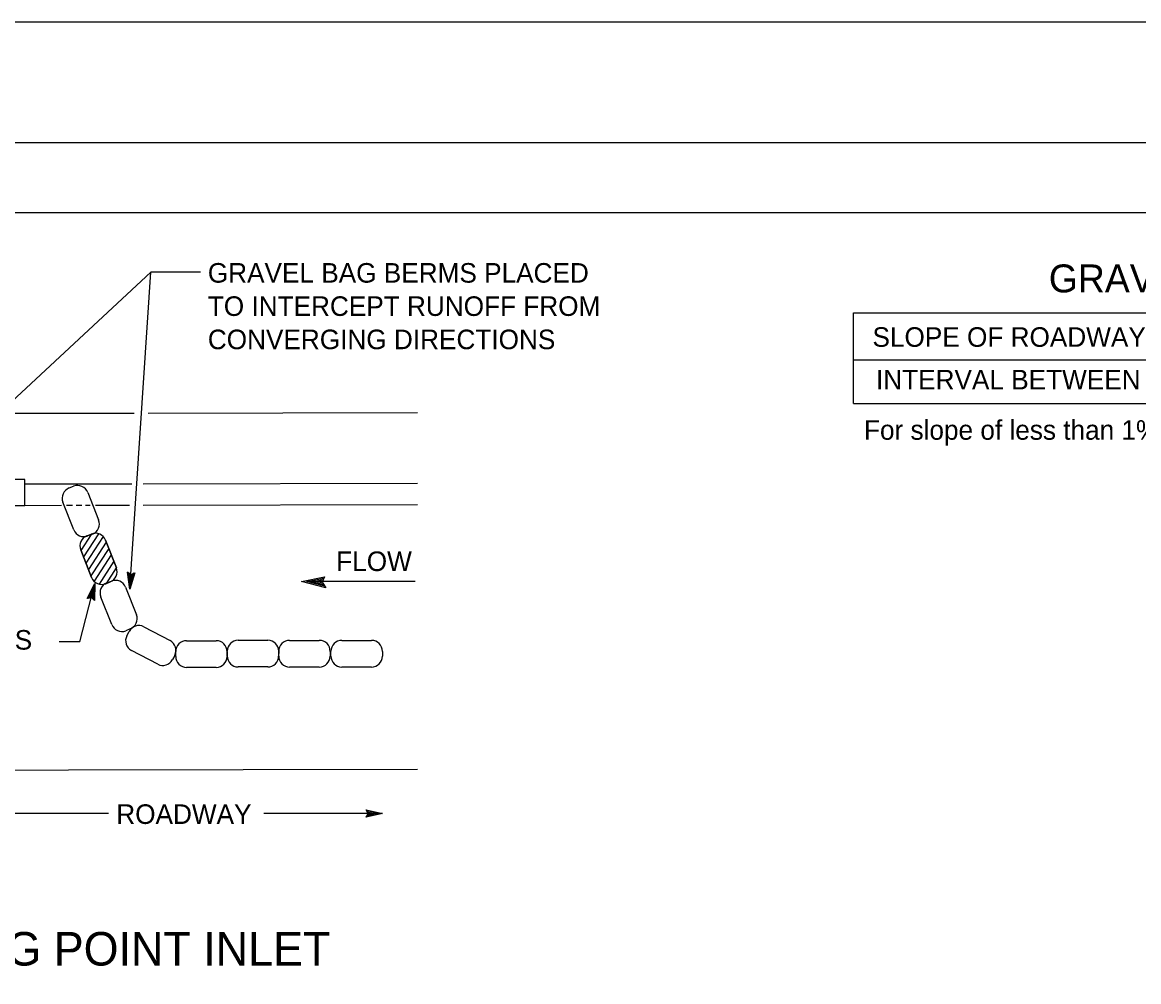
# Model space of a CAD drawing. Extents: x -894 to 866, y -472 to 714.
# Drawn here: x -526 to -126.7, y 370.4 to 713.6 of the extents above; entities that cross this region are included whole.
import ezdxf

# ---------------------------------------------------------------- set-up
doc = ezdxf.new("R2010")
doc.units = 0
for name, color, linetype in [('border_PLOTTING-ELEMENTS', 7, 'Continuous'), ('border_rw_22x34_Cut_Lines', 7, 'Continuous'), ('border_SHEET', 7, 'Continuous'), ('df_FLOW-LINE', 7, 'Continuous'), ('temp_CONSTRUCTION', 7, 'Continuous'), ('temp_CONSTRUCTION-anno', 7, 'Continuous')]:
    doc.layers.add(name, color=color, linetype=linetype)

msp = doc.modelspace()

# ---------------------------------------------------------------- linework, layer by layer
at = {"layer": 'border_PLOTTING-ELEMENTS'}
for points in [[(-894.04, -472.44), (865.96, -472.44), (865.96, 713.56), (-894.04, 713.56)], [(-864.04, 670.56), (835.96, 670.56), (835.96, -429.44), (-864.04, -429.44)]]:
    msp.add_lwpolyline(points, close=True, dxfattribs=at)
at = {"layer": 'border_rw_22x34_Cut_Lines'}
msp.add_lwpolyline([(-864.04, 670.56), (835.96, 670.56), (835.96, -429.44), (-864.04, -429.44)], close=True, dxfattribs=at)
at = {"layer": 'border_SHEET'}
msp.add_line((-814.04, 645.56), (810.96, 645.56), dxfattribs=at)
at = {"layer": 'df_FLOW-LINE'}
for p, q in [((-426.13, 513.56), (-417.87, 515.23)), ((-417.87, 515.23), (-418.78, 513.32)), ((-417.87, 515.23), (-417.87, 515.23)), ((-417.43, 511.31), (-426.13, 513.56)), ((-426.13, 513.56), (-426.13, 513.56)), ((-385.52, 513.55), (-424.33, 513.55)), ((-417.8, 511.84), (-424.18, 513.49)), ((-424.17, 513.5), (-418.14, 514.72)), ((-422.23, 513.43), (-418.34, 514.22)), ((-418.19, 512.38), (-422.23, 513.43)), ((-420.27, 513.36), (-418.61, 513.7)), ((-418.49, 512.9), (-420.27, 513.36)), ((-418.78, 513.32), (-417.43, 511.31)), ((-417.43, 511.31), (-417.43, 511.31))]:
    msp.add_line(p, q, dxfattribs=at)
at = {"layer": 'temp_CONSTRUCTION'}
for p, q in [((-509.28, 546.97), (-507.67, 547.61)), ((-502.61, 545.41), (-498.72, 535.53)), ((-507.59, 532.04), (-511.48, 541.91)), ((-501.39, 530.29), (-505.06, 524.64)), ((-498.8, 530.61), (-504.16, 522.35)), ((-497.08, 529.58), (-503.26, 520.07)), ((-502.93, 529.88), (-501.32, 530.51)), ((-502.53, 529.84), (-502.93, 529.88)), ((-500.92, 530.48), (-502.53, 529.84)), ((-500.92, 530.48), (-502.53, 529.84)), ((-495.98, 527.6), (-502.36, 517.78)), ((-501.23, 530.54), (-501.25, 530.51)), ((-496.26, 528.31), (-492.37, 518.44)), ((-492.37, 518.44), (-496.26, 528.31)), ((-501.24, 514.94), (-505.13, 524.82)), ((-505.13, 524.82), (-501.24, 514.94)), ((-495.08, 525.32), (-501.46, 515.5)), ((-494.18, 523.03), (-500.32, 513.58)), ((-493.28, 520.75), (-498.57, 512.61)), ((-492.38, 518.46), (-496.06, 512.79)), ((-494.57, 513.38), (-496.18, 512.74)), ((-496.18, 512.74), (-494.57, 513.38)), ((-495.73, 513.02), (-494.12, 513.66)), ((-489.06, 511.46), (-485.17, 501.59)), ((-494.04, 498.09), (-497.93, 507.97)), ((-487.37, 496.53), (-488.98, 495.89)), ((-488.6, 494.13), (-487.8, 495.66)), ((-482.53, 497.3), (-473.14, 492.36)), ((-467.24, 492.34), (-456.63, 492.32)), ((-448.81, 492.51), (-438.2, 492.49)), ((-430.38, 492.46), (-419.77, 492.44)), ((-411.72, 492.46), (-401.11, 492.44)), ((-477.57, 483.92), (-486.97, 488.86)), ((-471.15, 486.71), (-471.15, 488.44)), ((-452.74, 488.41), (-452.74, 486.67)), ((-452.72, 486.88), (-452.72, 488.62)), ((-434.3, 488.58), (-434.31, 486.85)), ((-434.29, 486.83), (-434.29, 488.56)), ((-415.87, 488.53), (-415.88, 486.8)), ((-415.63, 486.83), (-415.63, 488.56)), ((-397.22, 488.53), (-397.22, 486.8)), ((-471.5, 487.09), (-472.31, 485.56)), ((-456.65, 482.78), (-467.26, 482.8)), ((-438.21, 482.95), (-448.83, 482.97)), ((-419.78, 482.9), (-430.4, 482.92)), ((-401.13, 482.9), (-411.74, 482.92))]:
    msp.add_line(p, q, dxfattribs=at)
for points in [[(-530.75, 573.68), (-486.04, 573.76)], [(-480.96, 573.76), (-384.69, 573.92)], [(-562.74, 546.32), (-562.74, 540.76), (-525.06, 540.76), (-525.06, 549.95), (-552.11, 549.95)], [(-525.18, 548.43), (-486.84, 548.49)], [(-482.82, 548.5), (-384.69, 548.66)], [(-567.16, 540.71), (-511.99, 540.8)], [(-510.17, 540.8), (-508.1, 540.8)], [(-506.72, 540.8), (-504.69, 540.81)], [(-503.35, 540.81), (-501.75, 540.81)], [(-499.85, 540.82), (-487.64, 540.84)], [(-482.82, 540.84), (-384.69, 541.01)], [(-696.81, 445.81), (-384.69, 446.33)]]:
    msp.add_lwpolyline(points, dxfattribs=at)
for centre, start, end in [((-506.24, 543.98), 21.5073, 111.5073), ((-507.85, 543.34), 111.5073, 201.5073), ((-502.35, 534.1), 291.5073, 21.5073), ((-503.96, 533.47), 201.5073, 291.5073), ((-501.5, 526.25), 111.5073, 201.5073), ((-501.5, 526.25), 111.5073, 201.5073), ((-499.89, 526.88), 21.5073, 111.5073), ((-499.89, 526.88), 21.5073, 111.5073), ((-496, 517.01), 291.5073, 21.5073), ((-496, 517.01), 291.5073, 21.5073), ((-497.61, 516.37), 201.5073, 291.5073), ((-497.61, 516.37), 201.5073, 291.5073), ((-494.3, 509.4), 111.5073, 201.5073), ((-492.69, 510.03), 21.5073, 111.5073), ((-488.8, 500.16), 291.5073, 21.5073), ((-490.41, 499.52), 201.5073, 291.5073), ((-484.35, 493.85), 62.2687, 152.2687), ((-485.15, 492.31), 152.2687, 242.2687), ((-474.95, 488.91), 332.2687, 62.2687), ((-467.25, 488.44), 89.8928, 179.8928), ((-456.64, 488.42), 359.8928, 89.8928), ((-448.82, 488.61), 89.8928, 179.8928), ((-438.2, 488.59), 359.8928, 89.8928), ((-430.39, 488.56), 89.8928, 179.8928), ((-419.77, 488.54), 359.8928, 89.8928), ((-411.73, 488.56), 89.8928, 179.8928), ((-401.12, 488.54), 359.8928, 89.8928), ((-475.76, 487.37), 242.2687, 332.2687), ((-467.25, 486.7), 179.8928, 269.8928), ((-456.64, 486.68), 269.8928, 359.8928), ((-448.82, 486.87), 179.8928, 269.8928), ((-438.21, 486.85), 269.8928, 359.8928), ((-430.39, 486.82), 179.8928, 269.8928), ((-419.78, 486.8), 269.8928, 359.8928), ((-411.73, 486.82), 179.8928, 269.8928), ((-401.12, 486.8), 269.8928, 359.8928)]:
    msp.add_arc(centre, 3.9, start, end, dxfattribs=at)
at = {"layer": 'temp_CONSTRUCTION-anno'}
for p, q in [((-554.82, 554.73), (-480.01, 624.16)), ((-487.51, 510.83), (-480.01, 624.16)), ((-462.22, 624.16), (-480.01, 624.16)), ((-228.75, 609.58), (320.37, 609.58)), ((-228.75, 577.22), (-228.75, 609.58)), ((-228.75, 592.82), (71.97, 592.82)), ((-148.66, 592.82), (127.71, 592.82)), ((-228.75, 577.22), (320.37, 577.22)), ((-488.42, 516.8), (-488.42, 516.8)), ((-485.8, 516.63), (-485.8, 516.63)), ((-505.4, 491.94), (-500.01, 512.8)), ((-500.01, 512.8), (-500.01, 512.8)), ((-502.77, 507.41), (-502.77, 507.41)), ((-487.51, 510.83), (-487.51, 510.83)), ((-500.22, 506.76), (-500.22, 506.76)), ((-505.4, 491.94), (-512.83, 491.94)), ((-403.03, 431.79), (-403.03, 431.79)), ((-495.17, 430.48), (-533.87, 430.48)), ((-397.13, 430.48), (-439.66, 430.48)), ((-403.03, 429.17), (-403.03, 429.17)), ((-397.13, 430.48), (-397.13, 430.48))]:
    msp.add_line(p, q, dxfattribs=at)
for points in [[(-485.8, 516.63), (-487.51, 510.83), (-488.42, 516.81), (-488.09, 516.57), (-487.42, 512.19), (-486.16, 516.45), (-486.53, 516.26), (-487.33, 513.54), (-487.76, 516.34), (-487.42, 516.11), (-487.24, 514.9), (-486.89, 516.08), (-487.17, 515.93), (-488.42, 516.81), (-487.17, 515.93)], [(-502.77, 507.41), (-500.01, 512.8), (-500.22, 506.76), (-500.51, 507.05), (-500.35, 511.48), (-502.38, 507.53), (-501.99, 507.64), (-500.7, 510.17), (-500.79, 507.34), (-501.08, 507.63), (-501.04, 508.85), (-501.6, 507.76), (-501.29, 507.85), (-500.22, 506.76), (-501.29, 507.85)], [(-403.03, 431.79), (-397.13, 430.48), (-403.03, 429.17), (-402.82, 429.51), (-398.49, 430.47), (-402.82, 431.44), (-402.61, 431.1), (-399.84, 430.48), (-402.61, 429.86), (-402.4, 430.21), (-401.2, 430.48), (-402.41, 430.75), (-402.24, 430.48), (-403.03, 429.17), (-402.24, 430.48)]]:
    msp.add_lwpolyline(points, close=True, dxfattribs=at)

# ---------------------------------------------------------------- texts
for s, height, p in [('GRAVEL BAG BERMS PLACED ', 7, (-459.65, 620.43)), ('GRAVEL BAG BERM (TYPE 3A) SPACING TABLE', 10, (-158.84, 616.94)), ('TO INTERCEPT RUNOFF FROM ', 7, (-459.65, 608.53)), ('CONVERGING DIRECTIONS', 7, (-459.65, 596.63)), ('SLOPE OF ROADWAY  (PERCENT)', 7, (-221.91, 597.48)), ('INTERVAL BETWEEN BERM', 7, (-220.65, 582.24)), ('For slope of less than 1%, install  barriers only if erosion/sediment is prevalent', 7, (-224.94, 564.23)), ('FLOW', 7, (-413.72, 517.26)), ('SPILLWAYS', 7, (-575.55, 489.14)), ('ROADWAY', 7, (-492.39, 426.79)), ('CONFIGURATION FOR SAG POINT INLET', 12, (-730.51, 376.12))]:
    msp.add_text(s, height=height, dxfattribs=at).set_placement(p)

doc.saveas('drawing.dxf')
